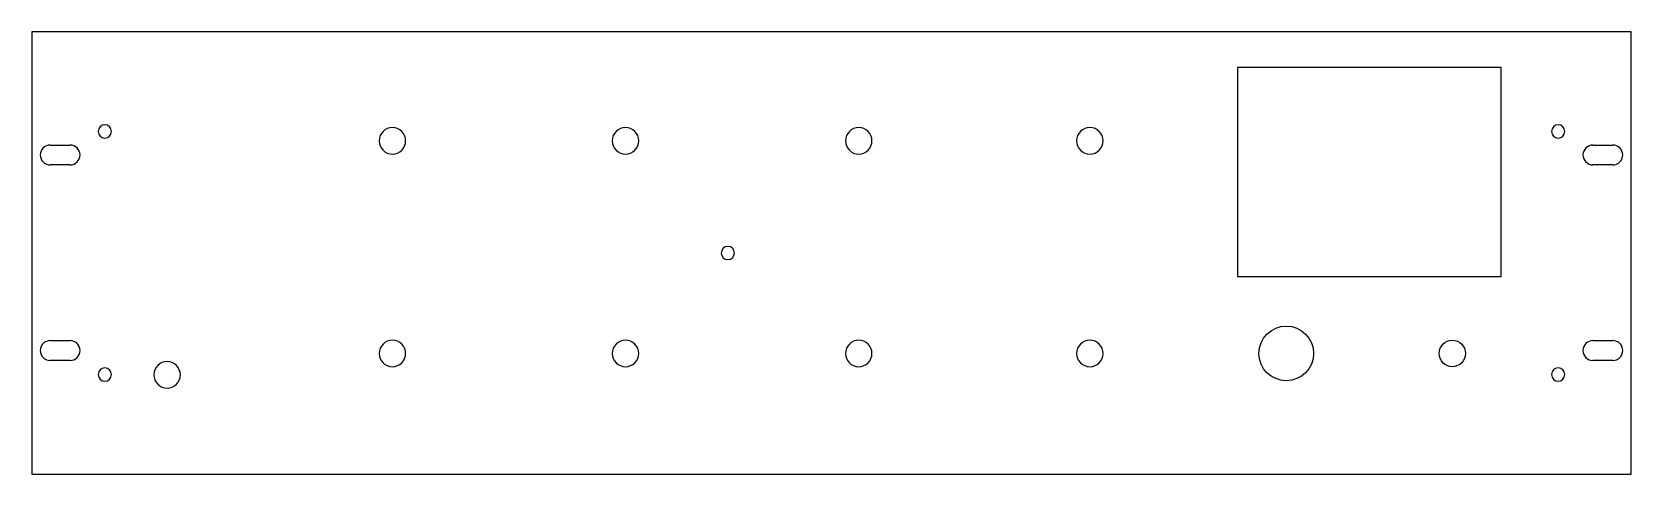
# Model space of a CAD drawing. Extents: x 0 to 483, y 0 to 133.
import ezdxf

# ---------------------------------------------------------------- set-up
doc = ezdxf.new("R2010")
doc.units = 0
doc.layers.get('0').update_dxf_attribs({"linetype": 'CONTINUOUS'})

msp = doc.modelspace()

# ---------------------------------------------------------------- linework, layer by layer
at = {"color": 7, "linetype": 'Continuous'}
for p, q in [((0, 133.35), (0, 0)), ((482.6, 133.35), (0, 133.35)), ((482.6, 0), (482.6, 133.35)), ((5.5, 99.25), (11.5, 99.25)), ((471.1, 99.25), (477.1, 99.25)), ((11.5, 93.25), (5.5, 93.25)), ((477.1, 93.25), (471.1, 93.25)), ((5.5, 40.25), (11.5, 40.25)), ((471.1, 40.25), (477.1, 40.25)), ((11.5, 34.25), (5.5, 34.25)), ((477.1, 34.25), (471.1, 34.25)), ((0, 0), (482.6, 0))]:
    msp.add_line(p, q, dxfattribs=at)
for p, q in [((443.37, 122.59), (363.87, 122.59)), ((363.87, 122.59), (363.87, 59.59)), ((443.37, 59.59), (443.37, 122.59)), ((363.87, 59.59), (443.37, 59.59))]:
    msp.add_line(p, q)
for centre, radius in [((378.57, 36.38), 8.25), ((428.67, 36.38), 4)]:
    msp.add_circle(centre, radius, dxfattribs=at)
for centre, radius, start, end in [((22, 103.35), 2, 0, 180), ((22, 103.35), 2, 180, 0), ((108.77, 100.52), 4, 0, 180), ((179.13, 100.52), 4, 0, 180), ((249.52, 100.52), 4, 0, 180), ((319.27, 100.52), 4, 0, 180), ((460.6, 103.35), 2, 0, 180), ((460.6, 103.35), 2, 180, 0), ((5.5, 96.25), 3, 90, 270), ((11.5, 96.25), 3, 270, 90), ((108.77, 100.52), 4, 180, 0), ((179.13, 100.52), 4, 180, 0), ((249.52, 100.52), 4, 180, 0), ((319.27, 100.52), 4, 180, 0), ((471.1, 96.25), 3, 90, 270), ((477.1, 96.25), 3, 270, 90), ((210, 66.67), 2, 0, 180), ((210, 66.67), 2, 180, 0), ((5.5, 37.25), 3, 90, 270), ((11.5, 37.25), 3, 270, 90), ((108.77, 36.38), 4, 0, 180), ((179.13, 36.38), 4, 0, 180), ((249.52, 36.38), 4, 0, 180), ((319.27, 36.38), 4, 0, 180), ((471.1, 37.25), 3, 90, 270), ((477.1, 37.25), 3, 270, 90), ((40.78, 29.91), 4, 0, 180), ((108.77, 36.38), 4, 180, 0), ((179.13, 36.38), 4, 180, 0), ((249.52, 36.38), 4, 180, 0), ((319.27, 36.38), 4, 180, 0), ((22, 30), 2, 0, 180), ((22, 30), 2, 180, 0), ((40.78, 29.91), 4, 180, 0), ((460.6, 30), 2, 0, 180), ((460.6, 30), 2, 180, 0)]:
    msp.add_arc(centre, radius, start, end, dxfattribs=at)

doc.saveas('drawing.dxf')
